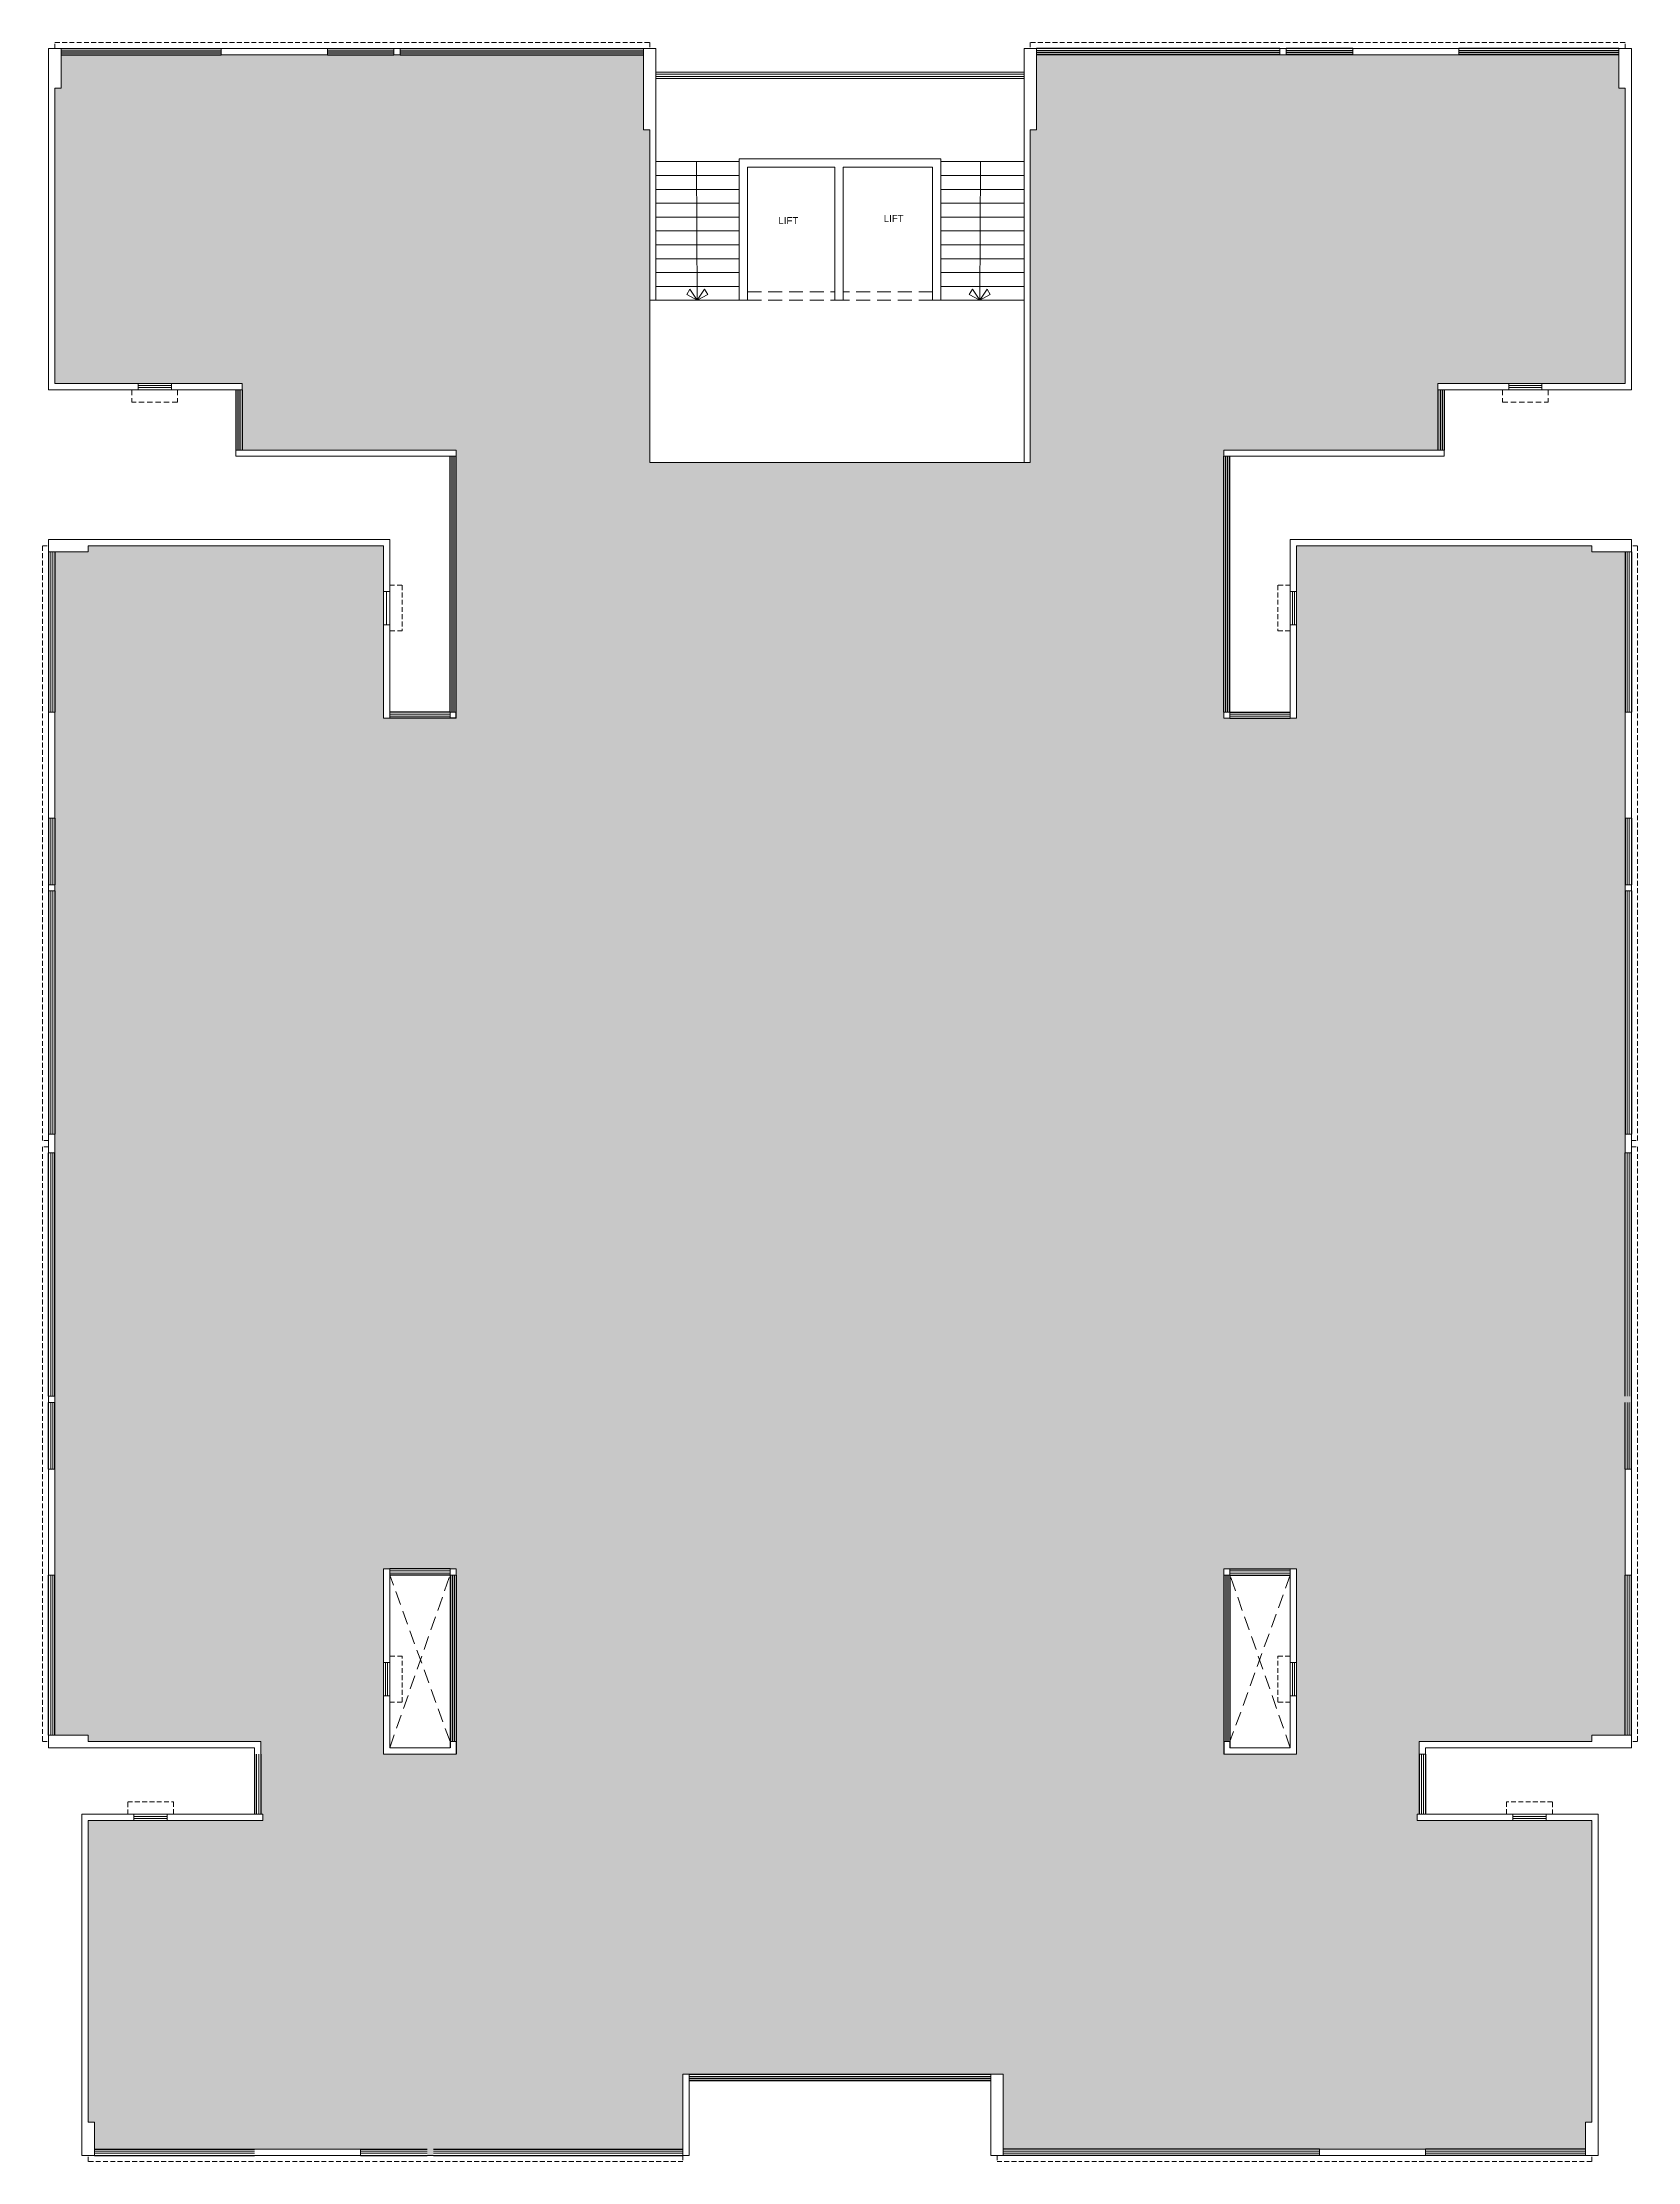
# Model space of a CAD drawing. Header units: inches. Extents: x 1807 to 67852, y 1160 to 20242.
# Drawn here: x 43781 to 44932, y 11978 to 13506 of the extents above; entities that cross this region are included whole.
import ezdxf

# ---------------------------------------------------------------- set-up
doc = ezdxf.new("R2010")
doc.units = ezdxf.units.IN
doc.header["$MEASUREMENT"] = 0
doc.linetypes.add('DASHED', pattern=[0.75, 0.5, -0.25])
doc.layers.get('0').update_dxf_attribs({"lineweight": 20})
for name, color, linetype, lineweight in [('02WINDOW & DOTTED', 8, 'Continuous', 20), ('Nstair', 8, 'Continuous', 20), ('PROJ.', 8, 'DASHED', 20), ('RAILING', 8, 'Continuous', 25), ('Railing 01', 8, 'Continuous', 18), ('SHOP TEXT', 7, 'Continuous', 15), ('wall', 7, 'Continuous', 20), ('WALLS', 7, 'Continuous', 20), ('WINDOW', 8, 'Continuous', 15)]:
    doc.layers.add(name, color=color, linetype=linetype, lineweight=lineweight)
doc.styles.add('Krupalu 1', font='arial.ttf')

msp = doc.modelspace()

# ---------------------------------------------------------------- hatches: boundary and pattern name
at = {"layer": 'WALLS'}
h = msp.add_hatch(dxfattribs=at)
h.set_pattern_fill('ANSI31', color=256)
h.set_pattern_definition([(45, (43790.08327, 11982.31223), (-0.088388348, 0.088388348), [])])
h.paths.add_polyline_path([(43790.1, 13260.3), (43790.1, 13308.3), (43790.1, 13312.8), (43790.1, 13473.3), (43794.6, 13473.3), (43794.6, 13477.8), (43794.6, 13497.3), (43910.1, 13497.3), (43982.1, 13497.3), (43986.6, 13497.3), (44034.6, 13497.3), (44039.1, 13497.3), (44214.6, 13497.3), (44214.6, 13447.8), (44214.6, 13443.3), (44219.1, 13443.3), (44219.1, 13320.3), (44219.1, 13203.3), (44489.1, 13203.3), (44493.6, 13203.3), (44493.6, 13443.3), (44498.1, 13443.3), (44498.1, 13447.8), (44498.1, 13497.3), (44673.6, 13497.3), (44678.1, 13497.3), (44726.1, 13497.3), (44802.6, 13497.3), (44918.1, 13497.3), (44918.1, 13477.8), (44918.1, 13477.8), (44918.1, 13473.3), (44922.6, 13473.3), (44922.6, 13312.8), (44922.6, 13308.3), (44922.6, 13260.3), (44862.6, 13260.3), (44838.6, 13260.3), (44787.6, 13260.3), (44787.6, 13255.8), (44787.6, 13212.3), (44633.1, 13212.3), (44633.1, 13207.8), (44633.1, 13023.3), (44633.1, 13018.8), (44637.6, 13018.8), (44681.1, 13018.8), (44685.6, 13018.8), (44685.6, 13086.3), (44685.6, 13110.3), (44685.6, 13143.3), (44733.6, 13143.3), (44898.6, 13143.3), (44898.6, 13138.8), (44903.1, 13138.8), (44922.6, 13138.8), (44922.6, 13023.3), (44922.6, 12951.3), (44922.6, 12946.8), (44922.6, 12898.8), (44922.6, 12894.3), (44922.6, 12718.8), (44922.6, 12705.3), (44922.6, 12529.8), (44927.1, 12529.8), (44927.1, 12525.3), (44925.6, 12525.3), (44925.6, 12477.3), (44924.1, 12477.3), (44924.1, 12525.3), (44922.6, 12525.3), (44922.6, 12477.3), (44922.6, 12472.8), (44922.6, 12400.8), (44922.6, 12285.3), (44903.1, 12285.3), (44898.6, 12285.3), (44898.6, 12280.8), (44774.1, 12280.8), (44774.1, 12271.8), (44774.1, 12228.3), (44772.6, 12228.3), (44772.6, 12223.8), (44841.6, 12223.8), (44865.6, 12223.8), (44898.6, 12223.8), (44898.6, 12006.3), (44894.1, 12006.3), (44894.1, 11986.8), (44778.6, 11986.8), (44706.6, 11986.8), (44702.1, 11986.8), (44645.1, 11986.8), (44474.1, 11986.8), (44474.1, 12036.3), (44474.1, 12036.3), (44474.1, 12040.8), (44469.6, 12040.8), (44469.6, 12040.8), (44465.1, 12040.8), (44247.6, 12040.8), (44243.1, 12040.8), (44243.1, 11986.8), (44063.1, 11986.8), (44063.1, 11982.3), (44058.6, 11982.3), (44058.6, 11986.8), (44010.6, 11986.8), (44006.1, 11986.8), (43934.1, 11986.8), (43818.6, 11986.8), (43818.6, 12006.3), (43814.1, 12006.3), (43814.1, 12223.8), (43871.1, 12223.8), (43940.1, 12223.8), (43940.1, 12228.3), (43938.6, 12228.3), (43938.6, 12271.8), (43938.6, 12271.8), (43938.6, 12280.8), (43814.1, 12280.8), (43814.1, 12285.3), (43809.6, 12285.3), (43790.1, 12285.3), (43790.1, 12400.8), (43790.1, 12477.3), (43790.1, 12525.3), (43790.1, 12529.8), (43790.1, 12705.3), (43790.1, 12718.8), (43790.1, 12894.3), (43790.1, 12898.8), (43790.1, 12946.8), (43790.1, 12951.3), (43790.1, 13023.3), (43790.1, 13138.8), (43809.6, 13138.8), (43814.1, 13138.8), (43814.1, 13143.3), (43974.6, 13143.3), (43979.1, 13143.3), (44027.1, 13143.3), (44027.1, 13110.4), (44027.1, 13086.3), (44027.1, 13018.8), (44031.6, 13018.8), (44079.6, 13018.8), (44079.6, 13207.8), (44079.6, 13212.3), (43925.1, 13212.3), (43925.1, 13255.8), (43925.1, 13260.3), (43874.1, 13260.3), (43850.1, 13260.3)])
h.paths.add_polyline_path([(44027.1, 12271.8), (44079.6, 12271.8), (44079.6, 12400.8), (44079.6, 12405.3), (44075.1, 12405.3), (44031.6, 12405.3), (44027.1, 12405.3), (44027.1, 12337.8), (44027.1, 12313.8), (44027.1, 12271.8)], flags=16)
h.paths.add_polyline_path([(44028.6, 12313.8), (44031.6, 12313.8), (44031.6, 12276.3), (44075.1, 12276.3), (44075.1, 12400.8), (44031.6, 12400.8), (44031.6, 12337.8), (44028.6, 12337.8)], flags=0)
h.paths.add_polyline_path([(44633.1, 12271.8), (44685.6, 12271.8), (44685.6, 12313.8), (44685.6, 12337.8), (44685.6, 12405.3), (44681.1, 12405.3), (44637.6, 12405.3), (44633.1, 12405.3), (44633.1, 12400.8)], flags=16)
h.paths.add_polyline_path([(44637.6, 12280.8), (44637.6, 12276.3), (44681.1, 12276.3), (44681.1, 12313.8), (44684.1, 12313.8), (44684.1, 12337.8), (44681.1, 12337.8), (44681.1, 12400.8), (44637.6, 12400.8), (44637.6, 12280.8)], flags=0)

# ---------------------------------------------------------------- linework, layer by layer
at = {"color": 5}
msp.add_line((44219.1, 13320.3), (44219.1, 13203.3), dxfattribs=at)
at = {"layer": '02WINDOW & DOTTED'}
for p, q in [((44489.1, 13484.8), (44223.4, 13484.8)), ((44489.1, 13483.3), (44223.4, 13483.3)), ((44489.1, 13481.8), (44223.4, 13481.8)), ((44489.1, 13480.3), (44223.4, 13480.3))]:
    msp.add_line(p, q, dxfattribs=at)
at = {"layer": '02WINDOW & DOTTED', "linetype": 'DASHED', "ltscale": 20}
for p, q in [((44289.6, 13326.3), (44352.6, 13326.3)), ((44289.6, 13320.3), (44352.6, 13320.3)), ((44423.1, 13326.3), (44358.6, 13326.3)), ((44423.1, 13320.3), (44358.6, 13320.3)), ((44075.1, 12280.8), (44031.6, 12400.8)), ((44031.6, 12276.3), (44075.1, 12400.8)), ((44681.1, 12276.3), (44637.6, 12400.8)), ((44681.1, 12400.8), (44637.6, 12280.8))]:
    msp.add_line(p, q, dxfattribs=at)
at = {"layer": 'Nstair', "ltscale": 10}
for p, q in [((44283.6, 13420.3), (44223.6, 13420.3)), ((44252.8, 13420.3), (44253.3, 13320.3)), ((44429.1, 13420.3), (44489.1, 13420.3)), ((44457.7, 13420.3), (44457.2, 13320.3)), ((44283.6, 13410.3), (44223.6, 13410.3)), ((44429.1, 13410.3), (44489.1, 13410.3)), ((44283.6, 13400.3), (44223.6, 13400.3)), ((44283.6, 13390.3), (44223.6, 13390.3)), ((44429.1, 13400.3), (44489.1, 13400.3)), ((44429.1, 13390.3), (44489.1, 13390.3)), ((44283.6, 13380.3), (44223.6, 13380.3)), ((44429.1, 13380.3), (44489.1, 13380.3)), ((44283.6, 13370.3), (44223.6, 13370.3)), ((44283.6, 13360.3), (44223.6, 13360.3)), ((44429.1, 13370.3), (44489.1, 13370.3)), ((44429.1, 13360.3), (44489.1, 13360.3)), ((44283.6, 13350.3), (44223.6, 13350.3)), ((44429.1, 13350.3), (44489.1, 13350.3)), ((44283.6, 13340.3), (44223.6, 13340.3)), ((44283.6, 13330.3), (44223.6, 13330.3)), ((44429.1, 13340.3), (44489.1, 13340.3)), ((44429.1, 13330.3), (44489.1, 13330.3)), ((44283.6, 13320.3), (44223.6, 13320.3)), ((44245.8, 13324.5), (44248, 13328.4)), ((44253.3, 13320.3), (44245.8, 13324.5)), ((44248, 13328.4), (44253.3, 13320.3)), ((44258.7, 13328.4), (44253.3, 13320.3)), ((44253.3, 13320.3), (44260.9, 13324.5)), ((44260.9, 13324.5), (44258.7, 13328.4)), ((44429.1, 13320.3), (44489.1, 13320.3)), ((44449.6, 13324.5), (44451.8, 13328.4)), ((44457.2, 13320.3), (44449.6, 13324.5)), ((44451.8, 13328.4), (44457.2, 13320.3)), ((44462.5, 13328.4), (44457.2, 13320.3)), ((44457.2, 13320.3), (44464.7, 13324.5)), ((44464.7, 13324.5), (44462.5, 13328.4))]:
    msp.add_line(p, q, dxfattribs=at)
at = {"layer": 'PROJ.', "ltscale": 8}
for p, q in [((43845.6, 13255.8), (43845.6, 13246.8)), ((43878.6, 13255.8), (43878.6, 13246.8)), ((44834.1, 13255.8), (44834.1, 13246.8)), ((44867.1, 13255.8), (44867.1, 13246.8)), ((43878.6, 13246.8), (43845.6, 13246.8)), ((44834.1, 13246.8), (44867.1, 13246.8))]:
    msp.add_line(p, q, dxfattribs=at)
at = {"layer": 'PROJ.', "ltscale": 7}
for points in [[(43790.1, 13501.8), (43790.1, 13506.3), (44219.1, 13506.3), (44219.1, 13501.8)], [(44922.6, 13501.8), (44922.6, 13506.3), (44493.6, 13506.3), (44493.6, 13501.8)], [(43785.6, 12714.3), (43781.1, 12714.3), (43781.1, 13143.3), (43785.6, 13143.3)], [(44927.1, 12714.3), (44931.6, 12714.3), (44931.6, 13143.3), (44927.1, 13143.3)], [(44031.6, 13114.8), (44040.6, 13114.8), (44040.6, 13081.8), (44031.6, 13081.8)], [(44681.1, 13114.8), (44672.1, 13114.8), (44672.1, 13081.8), (44681.1, 13081.8)], [(43785.6, 12709.8), (43781.1, 12709.8), (43781.1, 12280.8), (43785.6, 12280.8)], [(44927.1, 12709.8), (44931.6, 12709.8), (44931.6, 12280.8), (44927.1, 12280.8)], [(44031.6, 12309.3), (44040.6, 12309.3), (44040.6, 12342.3), (44031.6, 12342.3)], [(44681.1, 12309.3), (44672.1, 12309.3), (44672.1, 12342.3), (44681.1, 12342.3)], [(43842.6, 12228.3), (43842.6, 12237.3), (43875.6, 12237.3), (43875.6, 12228.3)], [(44870.1, 12228.3), (44870.1, 12237.3), (44837.1, 12237.3), (44837.1, 12228.3)], [(44243.1, 11982.3), (44243.1, 11977.8), (43814.1, 11977.8), (43814.1, 11982.3)], [(44469.6, 11982.3), (44469.6, 11977.8), (44898.6, 11977.8), (44898.6, 11982.3)]]:
    msp.add_lwpolyline(points, dxfattribs=at)
at = {"layer": 'RAILING'}
for p, q in [((43794.6, 13501.8), (43910.1, 13501.8)), ((43794.6, 13500.3), (43910.1, 13500.3)), ((43794.6, 13498.8), (43910.1, 13498.8)), ((43794.6, 13497.3), (43910.1, 13497.3)), ((43986.6, 13501.8), (44034.6, 13501.8)), ((43986.6, 13500.3), (44034.6, 13500.3)), ((43986.6, 13498.8), (44034.6, 13498.8)), ((43986.6, 13497.3), (44034.6, 13497.3)), ((44039.1, 13501.8), (44214.6, 13501.8)), ((44039.1, 13500.3), (44214.6, 13500.3)), ((44039.1, 13498.8), (44214.6, 13498.8)), ((44039.1, 13497.3), (44214.6, 13497.3)), ((44673.6, 13501.8), (44498.1, 13501.8)), ((44673.6, 13500.3), (44498.1, 13500.3)), ((44673.6, 13498.8), (44498.1, 13498.8)), ((44673.6, 13497.3), (44498.1, 13497.3)), ((44726.1, 13501.8), (44678.1, 13501.8)), ((44726.1, 13500.3), (44678.1, 13500.3)), ((44726.1, 13498.8), (44678.1, 13498.8)), ((44726.1, 13497.3), (44678.1, 13497.3)), ((44918.1, 13501.8), (44802.6, 13501.8)), ((44918.1, 13500.3), (44802.6, 13500.3)), ((44918.1, 13498.8), (44802.6, 13498.8)), ((44918.1, 13497.3), (44802.6, 13497.3)), ((43920.6, 13255.8), (43920.6, 13212.3)), ((43922.1, 13255.8), (43922.1, 13212.3)), ((43923.6, 13255.8), (43923.6, 13212.3)), ((43925.1, 13255.8), (43925.1, 13212.3)), ((44787.6, 13255.8), (44787.6, 13212.3)), ((44789.1, 13255.8), (44789.1, 13212.3)), ((44790.6, 13255.8), (44790.6, 13212.3)), ((44792.1, 13255.8), (44792.1, 13212.3)), ((44075.1, 13023.3), (44075.1, 13207.8)), ((44076.6, 13023.3), (44076.6, 13207.8)), ((44078.1, 13023.3), (44078.1, 13207.8)), ((44079.6, 13018.8), (44079.6, 13207.8)), ((44633.1, 13023.3), (44633.1, 13207.8)), ((44634.6, 13023.3), (44634.6, 13207.8)), ((44636.1, 13023.3), (44636.1, 13207.8)), ((44637.6, 13023.3), (44637.6, 13207.8)), ((43785.6, 13138.8), (43785.6, 13023.3)), ((43790.1, 13138.8), (43790.1, 13023.3)), ((44922.6, 13138.8), (44922.6, 13023.3)), ((44927.1, 13138.8), (44927.1, 13023.3)), ((44075.1, 13023.3), (44031.6, 13023.3)), ((44637.6, 13023.3), (44681.1, 13023.3)), ((44079.6, 13018.8), (44031.6, 13018.8)), ((44637.6, 13018.8), (44681.1, 13018.8)), ((43785.6, 12946.8), (43785.6, 12898.8)), ((43790.1, 12946.8), (43790.1, 12898.8)), ((44922.6, 12946.8), (44922.6, 12898.8)), ((44927.1, 12946.8), (44927.1, 12898.8)), ((43785.6, 12894.3), (43785.6, 12718.8)), ((43790.1, 12894.3), (43790.1, 12718.8)), ((44922.6, 12894.3), (44922.6, 12718.8)), ((44927.1, 12894.3), (44927.1, 12718.8)), ((43785.6, 12529.8), (43785.6, 12705.3)), ((43790.1, 12529.8), (43790.1, 12705.3)), ((44922.6, 12529.8), (44922.6, 12705.3)), ((44927.1, 12529.8), (44927.1, 12705.3)), ((43785.6, 12477.3), (43785.6, 12525.3)), ((43790.1, 12477.3), (43790.1, 12525.3)), ((44922.6, 12477.3), (44922.6, 12525.3)), ((44927.1, 12477.3), (44927.1, 12525.3)), ((43785.6, 12285.3), (43785.6, 12400.8)), ((43790.1, 12285.3), (43790.1, 12400.8)), ((44075.1, 12405.3), (44031.6, 12405.3)), ((44075.1, 12400.8), (44031.6, 12400.8)), ((44075.1, 12400.8), (44075.1, 12276.3)), ((44076.6, 12400.8), (44076.6, 12280.8)), ((44078.1, 12400.8), (44078.1, 12280.8)), ((44079.6, 12400.8), (44079.6, 12271.8)), ((44633.1, 12400.8), (44633.1, 12271.8)), ((44634.6, 12400.8), (44634.6, 12280.8)), ((44636.1, 12400.8), (44636.1, 12280.8)), ((44637.6, 12405.3), (44681.1, 12405.3)), ((44637.6, 12400.8), (44681.1, 12400.8)), ((44637.6, 12400.8), (44637.6, 12276.3)), ((44922.6, 12285.3), (44922.6, 12400.8)), ((44927.1, 12285.3), (44927.1, 12400.8)), ((43934.1, 12271.8), (43934.1, 12228.3)), ((43938.6, 12271.8), (43938.6, 12228.3)), ((44774.1, 12271.8), (44774.1, 12228.3)), ((44778.6, 12271.8), (44778.6, 12228.3)), ((44247.6, 12040.8), (44465.1, 12040.8)), ((44247.6, 12039.3), (44465.1, 12039.3)), ((44247.6, 12037.8), (44465.1, 12037.8)), ((44247.6, 12036.3), (44465.1, 12036.3)), ((44247.6, 12036.3), (44465.1, 12036.3)), ((43818.6, 11986.8), (43934.1, 11986.8)), ((44010.6, 11986.8), (44058.6, 11986.8)), ((44063.1, 11986.8), (44243.1, 11986.8)), ((44645.1, 11986.8), (44474.1, 11986.8)), ((44702.1, 11986.8), (44645.1, 11986.8)), ((44894.1, 11986.8), (44778.6, 11986.8)), ((43818.6, 11982.3), (43934.1, 11982.3)), ((44010.6, 11982.3), (44058.6, 11982.3)), ((44063.1, 11982.3), (44243.1, 11982.3)), ((44645.1, 11982.3), (44474.1, 11982.3)), ((44702.1, 11982.3), (44645.1, 11982.3)), ((44894.1, 11982.3), (44778.6, 11982.3))]:
    msp.add_line(p, q, dxfattribs=at)
at = {"layer": 'Railing 01'}
for p, q in [((43787.1, 13138.8), (43787.1, 13023.3)), ((43788.6, 13138.8), (43788.6, 13023.3)), ((44924.1, 13138.8), (44924.1, 13023.3)), ((44925.6, 13138.8), (44925.6, 13023.3)), ((44075.1, 13021.8), (44031.6, 13021.8)), ((44075.1, 13020.3), (44031.6, 13020.3)), ((44637.6, 13021.8), (44681.1, 13021.8)), ((44637.6, 13020.3), (44681.1, 13020.3)), ((43787.1, 12946.8), (43787.1, 12898.8)), ((43788.6, 12946.8), (43788.6, 12898.8)), ((44924.1, 12946.8), (44924.1, 12898.8)), ((44925.6, 12946.8), (44925.6, 12898.8)), ((43787.1, 12894.3), (43787.1, 12718.8)), ((43788.6, 12894.3), (43788.6, 12718.8)), ((44924.1, 12894.3), (44924.1, 12718.8)), ((44925.6, 12894.3), (44925.6, 12718.8)), ((43787.1, 12529.8), (43787.1, 12705.3)), ((43788.6, 12529.8), (43788.6, 12705.3)), ((44924.1, 12529.8), (44924.1, 12705.3)), ((44925.6, 12529.8), (44925.6, 12705.3)), ((43787.1, 12477.3), (43787.1, 12525.3)), ((43788.6, 12477.3), (43788.6, 12525.3)), ((44924.1, 12477.3), (44924.1, 12525.3)), ((44925.6, 12477.3), (44925.6, 12525.3)), ((43787.1, 12285.3), (43787.1, 12400.8)), ((43788.6, 12285.3), (43788.6, 12400.8)), ((44075.1, 12403.8), (44031.6, 12403.8)), ((44075.1, 12402.3), (44031.6, 12402.3)), ((44637.6, 12403.8), (44681.1, 12403.8)), ((44637.6, 12402.3), (44681.1, 12402.3)), ((44924.1, 12285.3), (44924.1, 12400.8)), ((44925.6, 12285.3), (44925.6, 12400.8)), ((43935.6, 12271.8), (43935.6, 12228.3)), ((43937.1, 12271.8), (43937.1, 12228.3)), ((44775.6, 12271.8), (44775.6, 12228.3)), ((44777.1, 12271.8), (44777.1, 12228.3)), ((43818.6, 11985.3), (43934.1, 11985.3)), ((43818.6, 11983.8), (43934.1, 11983.8)), ((44010.6, 11985.3), (44058.6, 11985.3)), ((44010.6, 11983.8), (44058.6, 11983.8)), ((44063.1, 11985.3), (44243.1, 11985.3)), ((44063.1, 11983.8), (44243.1, 11983.8)), ((44645.1, 11985.3), (44474.1, 11985.3)), ((44645.1, 11983.8), (44474.1, 11983.8)), ((44702.1, 11985.3), (44645.1, 11985.3)), ((44702.1, 11983.8), (44645.1, 11983.8)), ((44894.1, 11985.3), (44778.6, 11985.3)), ((44894.1, 11983.8), (44778.6, 11983.8))]:
    msp.add_line(p, q, dxfattribs=at)
at = {"layer": 'wall'}
for p, q in [((43785.6, 13501.8), (43785.6, 13255.8)), ((43785.6, 13501.8), (43794.6, 13501.8)), ((43794.6, 13477.8), (43794.6, 13501.8)), ((43910.1, 13501.8), (43910.1, 13497.3)), ((43910.1, 13501.8), (43986.6, 13501.8)), ((43910.1, 13497.3), (43982.1, 13497.3)), ((43982.1, 13497.3), (43982.1, 13497.3)), ((43986.6, 13497.3), (43982.1, 13497.3)), ((43986.6, 13501.8), (43986.6, 13497.3)), ((44034.6, 13501.8), (44034.6, 13501.8)), ((44034.6, 13501.8), (44039.1, 13501.8)), ((44214.6, 13501.8), (44214.6, 13447.8)), ((44214.6, 13501.8), (44223.6, 13501.8)), ((44223.6, 13501.8), (44223.6, 13320.3)), ((44489.1, 13501.8), (44489.1, 13203.3)), ((44498.1, 13501.8), (44489.1, 13501.8)), ((44498.1, 13501.8), (44498.1, 13447.8)), ((44673.6, 13501.8), (44673.6, 13497.3)), ((44678.1, 13501.8), (44673.6, 13501.8)), ((44678.1, 13501.8), (44678.1, 13497.3)), ((44726.1, 13501.8), (44726.1, 13497.3)), ((44802.6, 13501.8), (44726.1, 13501.8)), ((44802.6, 13497.3), (44726.1, 13497.3)), ((44802.6, 13501.8), (44802.6, 13497.3)), ((44918.1, 13477.8), (44918.1, 13501.8)), ((44927.1, 13501.8), (44918.1, 13501.8)), ((44927.1, 13501.8), (44927.1, 13255.8)), ((43790.1, 13473.3), (43790.1, 13312.8)), ((43794.6, 13473.3), (43790.1, 13473.3)), ((43794.6, 13473.3), (43794.6, 13477.8)), ((44918.1, 13473.3), (44918.1, 13477.8)), ((44918.1, 13477.8), (44918.1, 13477.8)), ((44918.1, 13473.3), (44922.6, 13473.3)), ((44922.6, 13473.3), (44922.6, 13312.8)), ((44214.6, 13443.3), (44214.6, 13447.8)), ((44214.6, 13447.8), (44214.6, 13447.8)), ((44214.6, 13443.3), (44219.1, 13443.3)), ((44219.1, 13443.3), (44219.1, 13320.3)), ((44493.6, 13443.3), (44493.6, 13203.3)), ((44498.1, 13443.3), (44493.6, 13443.3)), ((44498.1, 13443.3), (44498.1, 13447.8)), ((44498.1, 13447.8), (44498.1, 13447.8)), ((44358.6, 13422.3), (44283.6, 13422.3)), ((44283.6, 13422.3), (44283.6, 13320.3)), ((44352.6, 13422.3), (44429.1, 13422.3)), ((44429.1, 13422.3), (44429.1, 13320.3)), ((44289.6, 13320.3), (44289.6, 13416.3)), ((44289.6, 13416.3), (44352.6, 13416.3)), ((44352.6, 13416.3), (44352.6, 13320.3)), ((44352.6, 13320.3), (44352.6, 13416.3)), ((44358.6, 13320.3), (44358.6, 13416.3)), ((44423.1, 13416.3), (44358.6, 13416.3)), ((44358.6, 13416.3), (44358.6, 13320.3)), ((44423.1, 13320.3), (44423.1, 13416.3)), ((44283.6, 13320.3), (44289.6, 13320.3)), ((44352.6, 13320.3), (44358.6, 13320.3)), ((44358.6, 13320.3), (44352.6, 13320.3)), ((44429.1, 13320.3), (44423.1, 13320.3)), ((43790.1, 13312.8), (43790.1, 13308.3)), ((43790.1, 13312.8), (43790.1, 13312.8)), ((43790.1, 13308.3), (43790.1, 13308.3)), ((43790.1, 13308.3), (43790.1, 13260.3)), ((44922.6, 13312.8), (44922.6, 13308.3)), ((44922.6, 13312.8), (44922.6, 13312.8)), ((44922.6, 13308.3), (44922.6, 13308.3)), ((44922.6, 13308.3), (44922.6, 13260.3)), ((43850.1, 13255.8), (43785.6, 13255.8)), ((43850.1, 13260.3), (43790.1, 13260.3)), ((43850.1, 13260.3), (43850.1, 13255.8)), ((43874.1, 13260.3), (43874.1, 13255.8)), ((43925.1, 13260.3), (43874.1, 13260.3)), ((43925.1, 13255.8), (43874.1, 13255.8)), ((43878.6, 13260.3), (43878.6, 13260.3)), ((43925.1, 13260.3), (43925.1, 13255.8)), ((44787.6, 13260.3), (44838.6, 13260.3)), ((44787.6, 13260.3), (44787.6, 13255.8)), ((44787.6, 13255.8), (44838.6, 13255.8)), ((44838.6, 13260.3), (44838.6, 13255.8)), ((44862.6, 13260.3), (44862.6, 13255.8)), ((44862.6, 13260.3), (44922.6, 13260.3)), ((44862.6, 13255.8), (44927.1, 13255.8)), ((43920.6, 13212.3), (43920.6, 13207.8)), ((44792.1, 13212.3), (44792.1, 13207.8)), ((44031.6, 13147.8), (43785.6, 13147.8)), ((43785.6, 13138.8), (43785.6, 13147.8)), ((44031.6, 13110.3), (44031.6, 13147.8)), ((44681.1, 13147.8), (44927.1, 13147.8)), ((44681.1, 13110.3), (44681.1, 13147.8)), ((44927.1, 13138.8), (44927.1, 13147.8)), ((43809.6, 13138.8), (43785.6, 13138.8)), ((43809.6, 13138.8), (43809.6, 13138.8)), ((43809.6, 13138.8), (43814.1, 13138.8)), ((43814.1, 13143.3), (43814.1, 13138.8)), ((43974.6, 13143.3), (43814.1, 13143.3)), ((43974.6, 13143.3), (43974.6, 13143.3)), ((43979.1, 13143.3), (43974.6, 13143.3)), ((43979.1, 13143.3), (43979.1, 13143.3)), ((44685.6, 13143.3), (44733.6, 13143.3)), ((44685.6, 13110.3), (44685.6, 13143.3)), ((44733.6, 13143.3), (44898.6, 13143.3)), ((44898.6, 13143.3), (44898.6, 13138.8)), ((44903.1, 13138.8), (44898.6, 13138.8)), ((44903.1, 13138.8), (44927.1, 13138.8)), ((44903.1, 13138.8), (44903.1, 13138.8)), ((44031.6, 13110.3, 2), (44027.1, 13110.3, 2)), ((44681.1, 13110.3), (44685.6, 13110.3)), ((44027.1, 13018.8), (44027.1, 13086.3)), ((44031.6, 13086.3), (44027.1, 13086.3)), ((44031.6, 13018.8), (44031.6, 13086.3)), ((44681.1, 13018.8), (44681.1, 13086.3)), ((44681.1, 13086.3), (44685.6, 13086.3)), ((44685.6, 13018.8), (44685.6, 13086.3)), ((43785.6, 13023.3), (43785.6, 12946.8)), ((43790.1, 13023.3), (43785.6, 13023.3)), ((43790.1, 13023.3), (43790.1, 12951.3)), ((44637.6, 13023.3), (44633.1, 13023.3)), ((44922.6, 13023.3), (44922.6, 12951.3)), ((44922.6, 13023.3), (44927.1, 13023.3)), ((44927.1, 13023.3), (44927.1, 12946.8)), ((44031.6, 13018.8), (44027.1, 13018.8)), ((44681.1, 13018.8), (44685.6, 13018.8)), ((43790.1, 12946.8), (43785.6, 12946.8)), ((43790.1, 12951.3), (43790.1, 12951.3)), ((43790.1, 12951.3), (43790.1, 12946.8)), ((44922.6, 12951.3), (44922.6, 12951.3)), ((44922.6, 12951.3), (44922.6, 12946.8)), ((44922.6, 12946.8), (44927.1, 12946.8)), ((43785.6, 12894.3), (43785.6, 12898.8)), ((44927.1, 12894.3), (44927.1, 12898.8)), ((43785.6, 12718.8), (43785.6, 12709.8)), ((44927.1, 12718.8), (44927.1, 12709.8)), ((43785.6, 12705.3), (43785.6, 12714.3)), ((44927.1, 12705.3), (44927.1, 12714.3)), ((43785.6, 12529.8), (43785.6, 12525.3)), ((44927.1, 12529.8), (44927.1, 12525.3)), ((43785.6, 12400.8), (43785.6, 12477.3)), ((43790.1, 12400.8), (43790.1, 12472.8)), ((44922.6, 12477.3), (44927.1, 12477.3)), ((44922.6, 12472.8), (44922.6, 12477.3)), ((44922.6, 12400.8), (44922.6, 12472.8)), ((44927.1, 12400.8), (44927.1, 12477.3)), ((44031.6, 12405.3), (44027.1, 12405.3)), ((44027.1, 12405.3), (44027.1, 12337.8)), ((44031.6, 12405.3), (44031.6, 12337.8)), ((44075.1, 12400.8), (44079.6, 12400.8)), ((44637.6, 12400.8), (44633.1, 12400.8)), ((44681.1, 12405.3), (44685.6, 12405.3)), ((44681.1, 12405.3), (44681.1, 12337.8)), ((44685.6, 12405.3), (44685.6, 12337.8)), ((44922.6, 12405.3), (44922.6, 12405.3)), ((44922.6, 12400.8), (44927.1, 12400.8)), ((44031.6, 12337.8), (44027.1, 12337.8)), ((44681.1, 12337.8), (44685.6, 12337.8)), ((44031.6, 12313.8), (44027.1, 12313.8)), ((44027.1, 12313.8), (44027.1, 12271.8)), ((44031.6, 12313.8), (44031.6, 12276.3)), ((44681.1, 12313.8), (44685.6, 12313.8)), ((44681.1, 12313.8), (44681.1, 12276.3)), ((44685.6, 12313.8), (44685.6, 12271.8)), ((43809.6, 12285.3), (43785.6, 12285.3)), ((43785.6, 12285.3), (43785.6, 12276.3)), ((43934.1, 12276.3), (43785.6, 12276.3)), ((43809.6, 12285.3), (43809.6, 12285.3)), ((43809.6, 12285.3), (43814.1, 12285.3)), ((43814.1, 12280.8), (43814.1, 12285.3)), ((43938.6, 12280.8), (43814.1, 12280.8)), ((43934.1, 12271.8), (43934.1, 12276.3)), ((43934.1, 12271.8), (43934.1, 12276.3)), ((43938.6, 12271.8), (43938.6, 12280.8)), ((44031.6, 12276.3), (44075.1, 12276.3)), ((44681.1, 12276.3), (44637.6, 12276.3)), ((44774.1, 12280.8), (44898.6, 12280.8)), ((44774.1, 12271.8), (44774.1, 12280.8)), ((44778.6, 12271.8), (44778.6, 12276.3)), ((44778.6, 12276.3), (44927.1, 12276.3)), ((44898.6, 12280.8), (44898.6, 12285.3)), ((44903.1, 12285.3), (44898.6, 12285.3)), ((44903.1, 12285.3), (44927.1, 12285.3)), ((44903.1, 12285.3), (44903.1, 12285.3)), ((44927.1, 12285.3), (44927.1, 12276.3)), ((44027.1, 12271.8), (44079.6, 12271.8)), ((44685.6, 12271.8), (44633.1, 12271.8)), ((44778.6, 12271.8), (44774.1, 12271.8)), ((43809.6, 12228.3), (43809.6, 11982.3)), ((43847.1, 12228.3), (43809.6, 12228.3)), ((43847.1, 12228.3), (43847.1, 12223.8)), ((43940.1, 12228.3), (43871.1, 12228.3)), ((43871.1, 12228.3), (43871.1, 12223.8)), ((43940.1, 12228.3), (43940.1, 12223.8)), ((44772.6, 12228.3), (44772.6, 12223.8)), ((44772.6, 12228.3), (44841.6, 12228.3)), ((44841.6, 12228.3), (44841.6, 12223.8)), ((44865.6, 12228.3), (44865.6, 12223.8)), ((44865.6, 12228.3), (44903.1, 12228.3)), ((44903.1, 12228.3), (44903.1, 11982.3)), ((43814.1, 12223.8), (43814.1, 12006.3)), ((43847.1, 12223.8), (43814.1, 12223.8)), ((43940.1, 12223.8), (43871.1, 12223.8)), ((44772.6, 12223.8), (44841.6, 12223.8)), ((44865.6, 12223.8), (44898.6, 12223.8)), ((44898.6, 12223.8), (44898.6, 12006.3)), ((44243.1, 12040.8), (44247.6, 12040.8)), ((44243.1, 11982.3), (44243.1, 12040.8)), ((44247.6, 11982.3), (44247.6, 12040.8)), ((44465.1, 11982.3), (44465.1, 12040.8)), ((44469.6, 12040.8), (44465.1, 12040.8)), ((44469.6, 12040.8), (44469.6, 12040.8)), ((44474.1, 12040.8), (44469.6, 12040.8)), ((44474.1, 12040.8), (44474.1, 12036.3)), ((44474.1, 11982.3), (44474.1, 12036.3)), ((44474.1, 12036.3), (44474.1, 12036.3)), ((43818.6, 12006.3), (43818.6, 11982.3)), ((44894.1, 12006.3), (44894.1, 11982.3)), ((43934.1, 11986.8), (44006.1, 11986.8)), ((44006.1, 11986.8), (44006.1, 11986.8)), ((44006.1, 11986.8), (44010.6, 11986.8)), ((44010.6, 11986.8), (44010.6, 11982.3)), ((44702.1, 11986.8), (44702.1, 11982.3)), ((44706.6, 11986.8), (44702.1, 11986.8)), ((44706.6, 11986.8), (44706.6, 11986.8)), ((44778.6, 11986.8), (44706.6, 11986.8)), ((43818.6, 11982.3), (43809.6, 11982.3)), ((43934.1, 11982.3), (44010.6, 11982.3)), ((44063.1, 11982.3), (44058.6, 11982.3)), ((44243.1, 11982.3), (44247.6, 11982.3)), ((44474.1, 11982.3), (44465.1, 11982.3)), ((44778.6, 11982.3), (44702.1, 11982.3)), ((44894.1, 11982.3), (44903.1, 11982.3))]:
    msp.add_line(p, q, dxfattribs=at)
for points in [[(43925.1, 13212.3), (43920.6, 13212.3)], [(43920.6, 13207.8), (44079.6, 13207.8)], [(44792.1, 13207.8), (44633.1, 13207.8), (44633.1, 13212.3), (44792.1, 13212.3)]]:
    msp.add_lwpolyline(points, dxfattribs=at)
at = {"layer": 'WALLS'}
for p, q in [((44219.1, 13320.3), (44223.6, 13320.3)), ((44489.1, 13203.3), (44219.1, 13203.3)), ((44493.6, 13203.3), (44489.1, 13203.3)), ((43814.1, 12223.8), (43940.1, 12223.8)), ((43818.6, 12223.8), (43940.1, 12223.8)), ((43940.1, 11986.8), (43818.6, 11986.8))]:
    msp.add_line(p, q, dxfattribs=at)
for points in [[(44039.1, 13497.3), (44034.6, 13497.3), (44034.6, 13501.8), (44039.1, 13501.8)], [(44079.6, 13207.8), (43920.6, 13207.8), (43920.6, 13212.3), (44079.6, 13212.3)], [(44079.6, 13023.3), (44075.1, 13023.3), (44075.1, 13018.8), (44079.6, 13018.8)], [(44633.1, 13023.3), (44637.6, 13023.3), (44637.6, 13018.8), (44633.1, 13018.8)], [(43790.1, 12894.3), (43785.6, 12894.3), (43785.6, 12898.8), (43790.1, 12898.8)], [(44922.6, 12898.8), (44927.1, 12898.8), (44927.1, 12894.3), (44922.6, 12894.3)], [(43790.1, 12705.3), (43785.6, 12705.3), (43785.6, 12718.8), (43790.1, 12718.8)], [(44922.6, 12718.8), (44927.1, 12718.8), (44927.1, 12705.3), (44922.6, 12705.3)], [(43790.1, 12525.3), (43785.6, 12525.3), (43785.6, 12529.8), (43790.1, 12529.8)], [(43785.6, 12477.3), (43790.1, 12477.3), (43790.1, 12400.8), (43785.6, 12400.8)], [(44075.1, 12405.3), (44079.6, 12405.3), (44079.6, 12400.8), (44075.1, 12400.8)], [(44637.6, 12405.3), (44633.1, 12405.3), (44633.1, 12400.8), (44637.6, 12400.8)]]:
    msp.add_lwpolyline(points, close=True, dxfattribs=at)
for points in [[(44673.6, 13497.3), (44678.1, 13497.3)], [(43979.1, 13143.3), (44027.1, 13143.3), (44027.1, 13110.3)], [(44075.1, 12280.8), (44079.6, 12280.8)], [(44637.6, 12280.8), (44633.1, 12280.8)], [(43818.6, 12006.3), (43814.1, 12006.3)], [(44894.1, 12006.3), (44898.6, 12006.3)], [(44778.6, 11986.8), (44778.6, 11982.3)]]:
    msp.add_lwpolyline(points, dxfattribs=at)
at = {"layer": 'WINDOW'}
for p, q in [((43874.1, 13260.3), (43850.1, 13260.3)), ((43874.1, 13258.8), (43850.1, 13258.8)), ((43874.1, 13257.3), (43850.1, 13257.3)), ((43874.1, 13255.8), (43850.1, 13255.8)), ((44838.6, 13260.3), (44862.6, 13260.3)), ((44838.6, 13258.8), (44862.6, 13258.8)), ((44838.6, 13257.3), (44862.6, 13257.3)), ((44838.6, 13255.8), (44862.6, 13255.8)), ((44027.1, 13086.4, -2), (44027.1, 13110.4, -2)), ((44029.3, 13086.2, -2), (44029.3, 13110.3, -2)), ((44031.6, 13086.3), (44031.6, 13110.3)), ((44681.1, 13086.3), (44681.1, 13110.3)), ((44682.6, 13086.3), (44682.6, 13110.3)), ((44684.1, 13086.3), (44684.1, 13110.3)), ((44685.6, 13086.3), (44685.6, 13110.3)), ((44027.1, 12337.8), (44027.1, 12313.8)), ((44028.6, 12337.8), (44028.6, 12313.8)), ((44030.1, 12337.8), (44030.1, 12313.8)), ((44031.6, 12337.8), (44031.6, 12313.8)), ((44681.1, 12337.8), (44681.1, 12313.8)), ((44682.6, 12337.8), (44682.6, 12313.8)), ((44684.1, 12337.8), (44684.1, 12313.8)), ((44685.6, 12337.8), (44685.6, 12313.8)), ((43871.1, 12228.3), (43847.1, 12228.3)), ((44841.6, 12228.3), (44865.6, 12228.3)), ((43871.1, 12226.8), (43847.1, 12226.8)), ((43871.1, 12225.3), (43847.1, 12225.3)), ((43871.1, 12223.8), (43847.1, 12223.8)), ((44841.6, 12226.8), (44865.6, 12226.8)), ((44841.6, 12225.3), (44865.6, 12225.3)), ((44841.6, 12223.8), (44865.6, 12223.8))]:
    msp.add_line(p, q, dxfattribs=at)

# ---------------------------------------------------------------- texts
at = {"layer": 'SHOP TEXT', "ltscale": 0.1, "style": 'Krupalu 1'}
for p in [(44311.9, 13375.3), (44387.9, 13376.8)]:
    msp.add_text('LIFT', height=5, dxfattribs=at).set_placement(p)

doc.saveas('drawing.dxf')
